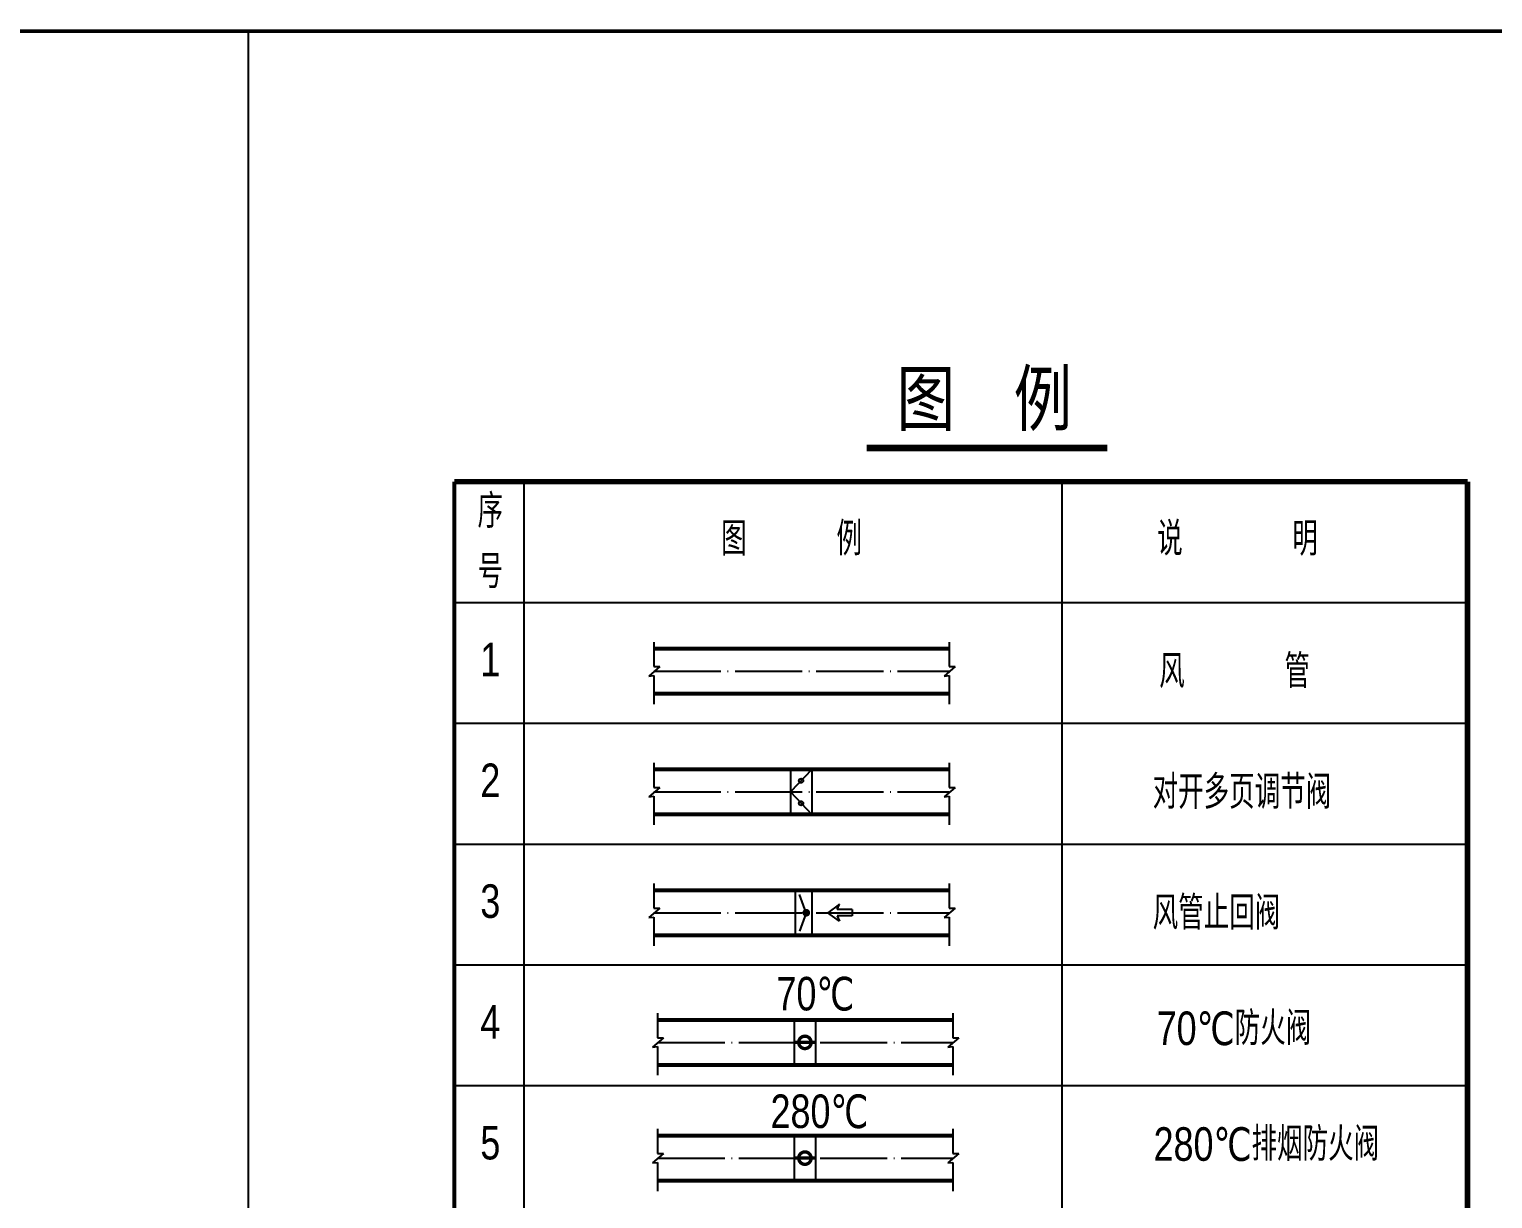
# Model space of a CAD drawing. Extents: x -976302 to -776254, y 5665 to 231437.
# Drawn here: x -809826 to -788024, y 52532 to 69960 of the extents above; entities that cross this region are included whole.
import ezdxf
from ezdxf.enums import TextEntityAlignment as Align

# ---------------------------------------------------------------- set-up
doc = ezdxf.new("R2010")
doc.units = 0
doc.header["$LTSCALE"] = 1000
doc.header["$MEASUREMENT"] = 0
doc.linetypes.add('DOTE', pattern=[2.42, 2, -0.2, 0.02, -0.2])
doc.layers.add('0-cxFrame', color=155, linetype='Continuous')
doc.layers.add('暖通', color=7, linetype='Continuous')
doc.layers.add('0-cxText', color=131, linetype='Continuous', lineweight=25)
doc.styles.add('-黑体', font='simhei.ttf', dxfattribs={"width": 0.8})
doc.styles.add('cx_tuming', font='simhei.ttf')
doc.styles.add('cx_tuqian1', font='')
doc.styles.add('文字仿宋', font='fsdb_e.shx', dxfattribs={"width": 0.7, "bigfont": 'fsdb.shx'})
doc.styles.add('黑体', font='simhei.ttf', dxfattribs={"height": 12})
doc.styles.get('cx_tuqian1').set_extended_font_data('SimSun')

# ---------------------------------------------------------------- blocks, each defined once
blk = doc.blocks.new('TK22.A1 L(Dragon)')
at = {"layer": '0-cxFrame', "const_width": 0.5}
blk.add_lwpolyline([(-80, 10), (-821, 10), (-821, 584), (-80, 584)], close=True, dxfattribs=at)
at = {"style": '黑体', "flags": 4}
blk.add_attdef('图幅', text='', height=3.3, dxfattribs=at).set_placement((-40, 3), align=Align.RIGHT)
at = {"layer": '0-cxText', "flags": 4}
for tag, height, style, p in [('建设单位', 3.5, 'cx_tuming', (-45, 240)), ('项目名称', 3.5, 'cx_tuming', (-45, 210)), ('子项名称', 3.5, 'cx_tuming', (-45, 180)), ('工程编号', 3.3, 'cx_tuqian1', (-35, 165)), ('图名1', 3.5, 'cx_tuming', (-45, 87)), ('图名2', 3.5, 'cx_tuming', (-45, 79)), ('图名3', 3.5, 'cx_tuming', (-45, 71)), ('出图日期', 3.3, 'cx_tuqian1', (-39, 60)), ('专业', 3.3, 'cx_tuqian1', (-55, 52)), ('图号', 3.3, 'cx_tuqian1', (-55, 44)), ('版次', 3.3, 'cx_tuqian1', (-20, 44))]:
    blk.add_attdef(tag, text='', height=height, dxfattribs=dict(at, style=style)).set_placement(p, align=Align.MIDDLE)
at = {"layer": 'Defpoints', "color": 6, "flags": 4}
for tag, height, style, p in [('tufu', 3.3, '黑体', (-12, 12)), ('dwfname', 4, 'cx_tuqian1', (-80, 3))]:
    blk.add_attdef(tag, text='', height=height, dxfattribs=dict(at, style=style)).set_placement(p, align=Align.RIGHT)

msp = doc.modelspace()

# ---------------------------------------------------------------- linework, layer by layer
at = {"layer": '暖通', "color": 7}
for p, q in [((-806563, 69932.5), (-806563, 6792.5)), ((-802457.8, 63217.4), (-802457.8, 34492.4)), ((-794444.1, 63217.4), (-794444.1, 39892.4)), ((-803494.1, 61417.4), (-788413.4, 61417.4)), ((-800522.1, 60828.5), (-800522.1, 60462.8)), ((-796121.6, 60828.5), (-796121.6, 60462.8)), ((-800433.5, 60462.8), (-800597.2, 60321.6)), ((-800522.1, 60462.8), (-800433.5, 60462.8)), ((-796033, 60462.8), (-796196.7, 60321.6)), ((-796121.6, 60462.8), (-796033, 60462.8)), ((-800597.2, 60321.6), (-800522.1, 60330.2)), ((-800522.1, 60330.2), (-800522.1, 59903.2)), ((-796196.7, 60321.6), (-796121.6, 60330.2)), ((-796121.6, 60330.2), (-796121.6, 59903.2)), ((-803494.1, 59617.4), (-788413.4, 59617.4)), ((-800522.1, 59028.5), (-800522.1, 58662.8)), ((-798487.5, 58929.6), (-798487.5, 58258.4)), ((-798167.5, 58929.6), (-798487.5, 58594)), ((-798167.5, 58929.6), (-798167.5, 58258.4)), ((-796121.6, 59028.5), (-796121.6, 58662.8)), ((-800433.5, 58662.8), (-800597.2, 58521.6)), ((-800522.1, 58662.8), (-800433.5, 58662.8)), ((-796033, 58662.8), (-796196.7, 58521.6)), ((-796121.6, 58662.8), (-796033, 58662.8)), ((-800597.2, 58521.6), (-800522.1, 58530.2)), ((-800522.1, 58530.2), (-800522.1, 58103.2)), ((-798487.5, 58594), (-798167.5, 58258.4)), ((-796196.7, 58521.6), (-796121.6, 58530.2)), ((-796121.6, 58530.2), (-796121.6, 58103.2)), ((-803494.1, 57817.4), (-788413.4, 57817.4)), ((-800522.1, 57228.5), (-800522.1, 56862.8)), ((-798418.4, 57129.6), (-798418.4, 56458.4)), ((-798168.4, 57129.6), (-798168.4, 56458.4)), ((-796121.6, 57228.5), (-796121.6, 56862.8)), ((-798250.4, 56794), (-798351.5, 57067.8)), ((-797753.9, 56922.8), (-797927.5, 56794.6)), ((-797791.1, 56840.1), (-797753.9, 56922.8)), ((-800433.5, 56862.8), (-800597.2, 56721.6)), ((-800597.2, 56721.6), (-800522.1, 56730.2)), ((-800522.1, 56862.8), (-800433.5, 56862.8)), ((-800522.1, 56730.2), (-800522.1, 56303.2)), ((-798250.4, 56794), (-798351.5, 56520.2)), ((-797753.9, 56666.4), (-797927.5, 56794.6)), ((-797564.4, 56840.1), (-797791.1, 56840.1)), ((-797564.4, 56749.1), (-797791.1, 56749.1)), ((-797791.1, 56749.1), (-797753.9, 56666.4)), ((-797564.4, 56840.1), (-797564.4, 56749.1)), ((-796033, 56862.8), (-796196.7, 56721.6)), ((-796196.7, 56721.6), (-796121.6, 56730.2)), ((-796121.6, 56862.8), (-796033, 56862.8)), ((-796121.6, 56730.2), (-796121.6, 56303.2)), ((-803494.1, 56017.4), (-788413.4, 56017.4)), ((-800465.3, 55296.6), (-800465.3, 54930.9)), ((-798430.7, 55197.6), (-798430.7, 54526.5)), ((-798110.7, 55197.6), (-798110.7, 54526.5)), ((-796064.8, 55296.6), (-796064.8, 54930.9)), ((-800376.8, 54930.9), (-800540.4, 54789.6)), ((-800540.4, 54789.6), (-800465.3, 54798.2)), ((-800465.3, 54930.9), (-800376.8, 54930.9)), ((-800465.3, 54798.2), (-800465.3, 54371.3)), ((-795976.3, 54930.9), (-796139.9, 54789.6)), ((-796139.9, 54789.6), (-796064.8, 54798.2)), ((-796064.8, 54930.9), (-795976.3, 54930.9)), ((-796064.8, 54798.2), (-796064.8, 54371.3)), ((-803494.1, 54217.4), (-788413.4, 54217.4)), ((-800465.3, 53571.6), (-800465.3, 53205.9)), ((-798430.7, 53472.6), (-798430.7, 52801.5)), ((-798110.7, 53472.6), (-798110.7, 52801.5)), ((-796064.8, 53571.6), (-796064.8, 53205.9)), ((-800376.8, 53205.9), (-800540.4, 53064.6)), ((-800465.3, 53205.9), (-800376.8, 53205.9)), ((-795976.3, 53205.9), (-796139.9, 53064.6)), ((-796064.8, 53205.9), (-795976.3, 53205.9)), ((-800540.4, 53064.6), (-800465.3, 53073.2)), ((-800465.3, 53073.2), (-800465.3, 52646.3)), ((-796139.9, 53064.6), (-796064.8, 53073.2)), ((-796064.8, 53073.2), (-796064.8, 52646.3))]:
    msp.add_line(p, q, dxfattribs=at)
at = {"layer": '暖通', "color": 7, "linetype": 'DOTE', "ltscale": 0.5}
for p, q in [((-800522.1, 60394), (-796121.6, 60394)), ((-800522.1, 58594), (-796121.6, 58594)), ((-800522.1, 56794), (-796121.6, 56794)), ((-800465.3, 54862), (-796064.8, 54862)), ((-800465.3, 53137), (-796064.8, 53137))]:
    msp.add_line(p, q, dxfattribs=at)
at = {"layer": '暖通', "color": 7}
for points, const_width in [([(-797350.9, 63717.8), (-793765.8, 63717.8)], 100), ([(-803494.1, 63217.4), (-788399.7, 63217.4)], 80), ([(-803494.1, 34492.4), (-803494.1, 63217.4)], 60), ([(-788399.7, 63217.4), (-788399.7, 34492.4)], 80), ([(-800522.1, 60729.6), (-796121.6, 60729.6)], 60), ([(-800522.1, 60058.4), (-796121.6, 60058.4)], 60), ([(-800522.1, 58929.6), (-796121.6, 58929.6)], 60), ([(-800522.1, 58258.4), (-796121.6, 58258.4)], 60), ([(-800522.1, 57129.6), (-796121.6, 57129.6)], 60), ([(-800522.1, 56458.4), (-796121.6, 56458.4)], 60), ([(-800465.3, 55197.6), (-796064.8, 55197.6)], 60), ([(-798430.7, 54862), (-798110.7, 54862)], 50), ([(-800465.3, 54526.5), (-796064.8, 54526.5)], 60), ([(-800465.3, 53472.6), (-796064.8, 53472.6)], 60), ([(-798430.7, 53137), (-798110.7, 53137)], 50), ([(-800465.3, 52801.5), (-796064.8, 52801.5)], 60)]:
    msp.add_lwpolyline(points, dxfattribs=dict(at, const_width=const_width))
for points, const_width in [([(-798277.5, 56794, 1), (-798223.2, 56794, 1)], 60), ([(-798277.5, 56794, -1), (-798223.2, 56794, -1)], 60), ([(-798363.4, 54862, 1), (-798178.1, 54862, 1)], 50), ([(-798363.4, 53137, 1), (-798178.1, 53137, 1)], 50)]:
    msp.add_lwpolyline(points, format="xyb", close=True, dxfattribs=dict(at, const_width=const_width))
for centre in [(-798327.5, 58761.8), (-798327.5, 58426.2)]:
    msp.add_circle(centre, 32.2, dxfattribs=at)

# ---------------------------------------------------------------- block references
at = {"layer": '0-cxFrame', "xscale": 110, "yscale": 110, "zscale": 110}
msp.add_blockref('TK22.A1 L(Dragon)', (-776281.3, 5692.5), dxfattribs=at)

# ---------------------------------------------------------------- texts
at = {"layer": '暖通', "color": 7, "style": '-黑体', "width": 0.8}
msp.add_text('图  例', height=800, dxfattribs=at).set_placement((-796906, 64060.1))
at = {"layer": '暖通', "color": 7, "style": '文字仿宋', "width": 0.8}
for s, p in [('序', (-802957.5, 62529.9)), ('图         例', (-798470, 62117.4)), ('说           明', (-791826.1, 62117.4)), ('号', (-802957.5, 61629.9)), ('1', (-802957.4, 60317.4)), ('2', (-802957.4, 58517.4)), ('3', (-802957.4, 56717.4)), ('4', (-802957.4, 54917.4)), ('5', (-802957.4, 53117.4))]:
    msp.add_text(s, height=500, rotation=360, dxfattribs=at).set_placement(p, align=Align.CENTER)
for s, p in [('风          管         ', (-792992.8, 60142.4)), ('对开多页调节阀', (-793090.3, 58342.4)), ('风管止回阀', (-793090.3, 56542.4)), ('70℃', (-798694.5, 55338.2)), ('70℃防火阀', (-793030.3, 54822.2)), ('280℃', (-798782.8, 53585.7)), ('280℃排烟防火阀', (-793076.3, 53097.2))]:
    msp.add_text(s, height=500, rotation=360, dxfattribs=at).set_placement(p)

doc.saveas('drawing.dxf')
